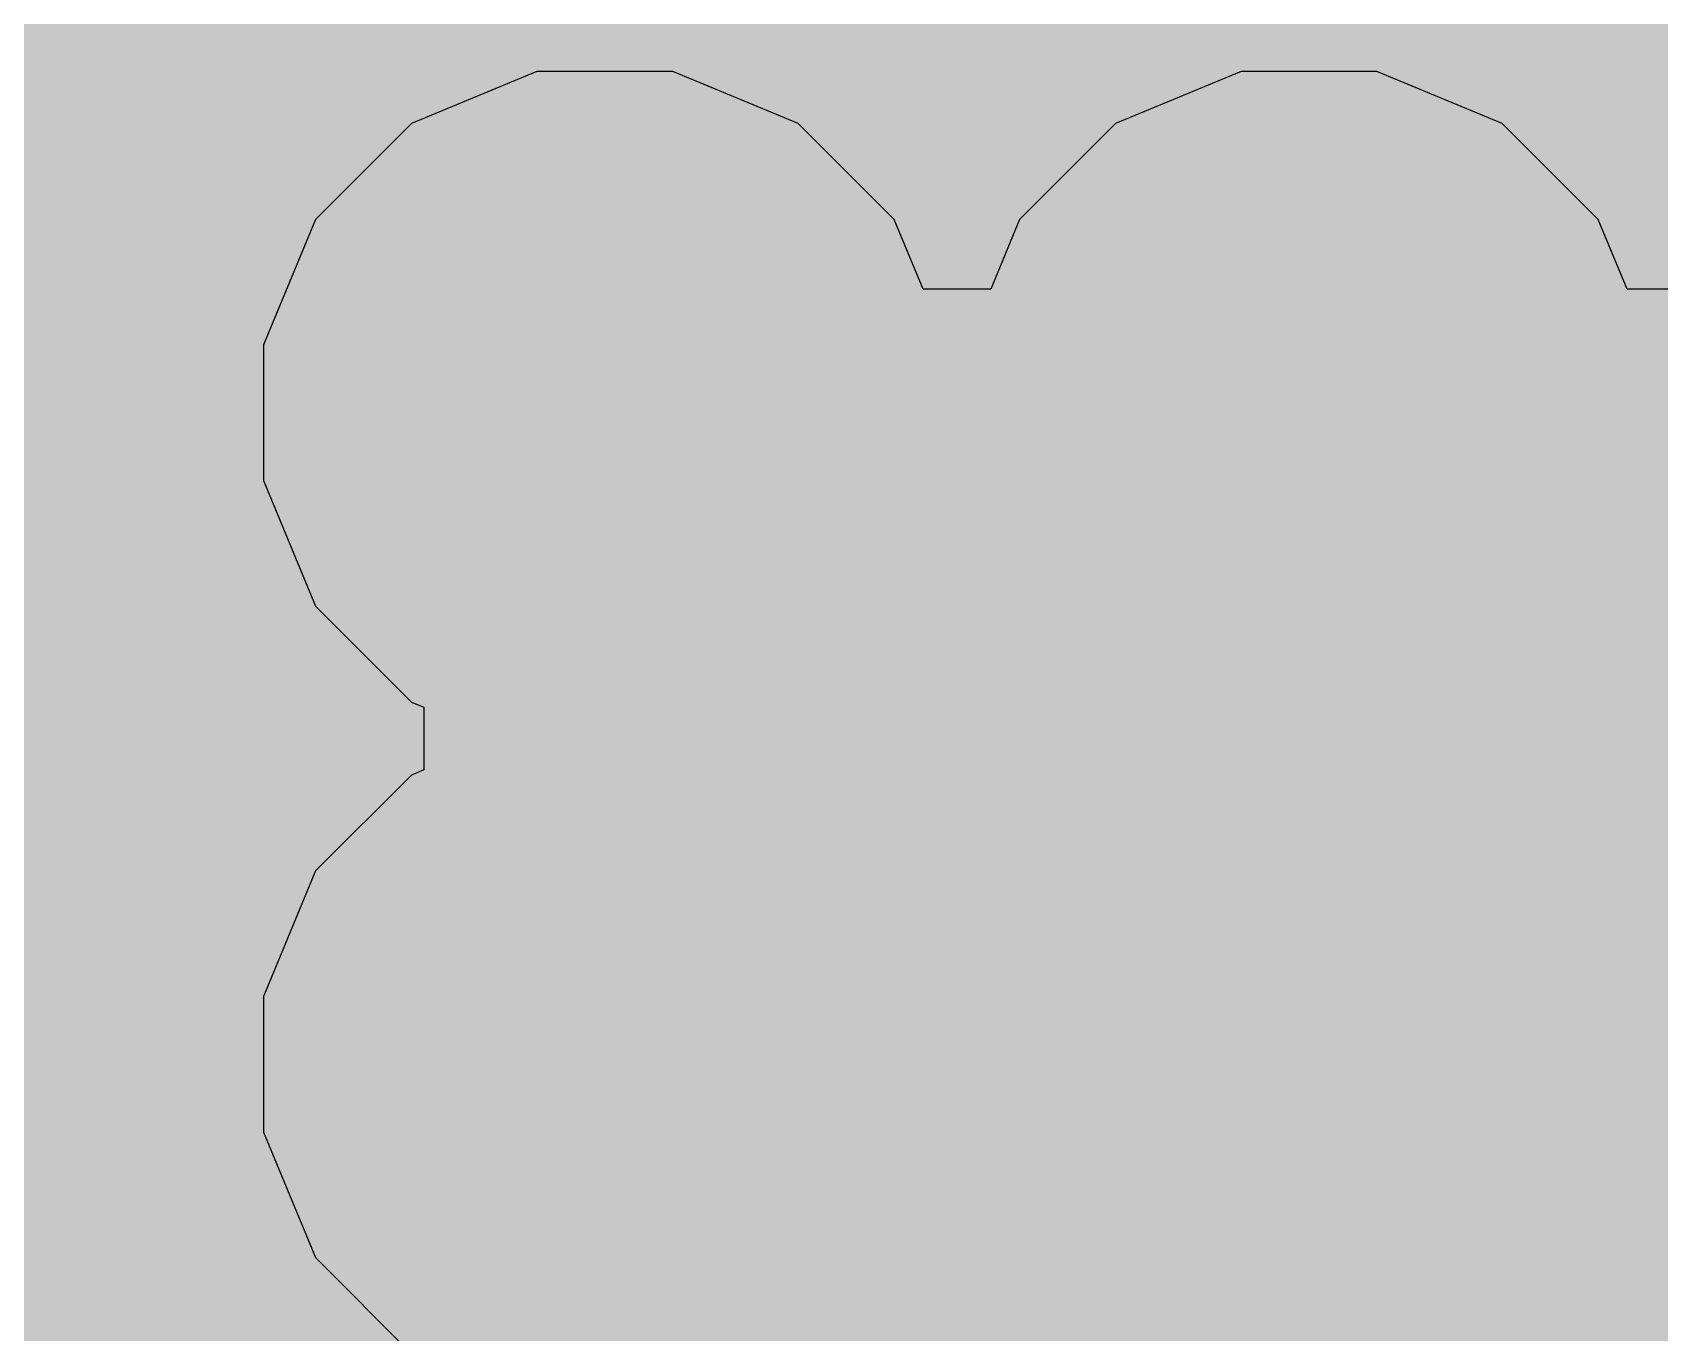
# Model space of a CAD drawing. Header units: inches. Extents: x -3 to 5259, y -3 to 5282.
# Drawn here: x 128.357 to 130.998, y 85.23 to 87.34 of the extents above; entities that cross this region are included whole.
import ezdxf

# ---------------------------------------------------------------- set-up
doc = ezdxf.new("R2010")
doc.units = ezdxf.units.IN
for name, color, linetype in [('Bottom Layer', 5, 'Continuous'), ('Bottom Solder', 6, 'Continuous'), ('Drill Drawing', 1, 'Continuous'), ('Layer 1', 16, 'Continuous'), ('Layer 2', 76, 'Continuous'), ('Top Layer', 1, 'Continuous'), ('Top Solder', 216, 'Continuous'), ('Via Holes', 16, 'Continuous')]:
    doc.layers.add(name, color=color, linetype=linetype)

msp = doc.modelspace()

# ---------------------------------------------------------------- hatches: boundary and pattern name
at = {"layer": 'Bottom Layer'}
h = msp.add_hatch(color=5, dxfattribs=at)
edge = h.paths.add_edge_path()
edge.add_arc((129.286, 86.7227), 0.3, 0, 360)
h = msp.add_hatch(color=5, dxfattribs=at)
edge = h.paths.add_edge_path()
edge.add_arc((130.429, 86.7227), 0.3, 0, 360)
h = msp.add_hatch(color=5, dxfattribs=at)
edge = h.paths.add_edge_path()
edge.add_arc((129.286, 85.6651), 0.3, 0, 360)
h = msp.add_hatch(color=5, dxfattribs=at)
edge = h.paths.add_edge_path()
edge.add_arc((130.429, 85.6651), 0.3, 0, 360)
at = {"layer": 'Bottom Solder'}
h = msp.add_hatch(color=6, dxfattribs=at)
edge = h.paths.add_edge_path()
edge.add_arc((129.286, 86.7227), 0.4016, 0, 360)
h = msp.add_hatch(color=6, dxfattribs=at)
edge = h.paths.add_edge_path()
edge.add_arc((130.429, 86.7227), 0.4016, 0, 360)
h = msp.add_hatch(color=6, dxfattribs=at)
edge = h.paths.add_edge_path()
edge.add_arc((129.286, 85.6651), 0.4016, 0, 360)
h = msp.add_hatch(color=6, dxfattribs=at)
edge = h.paths.add_edge_path()
edge.add_arc((130.429, 85.6651), 0.4016, 0, 360)
at = {"layer": 'Layer 1'}
h = msp.add_hatch(color=16, dxfattribs=at)
edge = h.paths.add_edge_path()
edge.add_arc((129.286, 86.7227), 0.3, 0, 360)
h = msp.add_hatch(color=16, dxfattribs=at)
edge = h.paths.add_edge_path()
edge.add_arc((130.429, 86.7227), 0.3, 0, 360)
h = msp.add_hatch(color=16, dxfattribs=at)
edge = h.paths.add_edge_path()
edge.add_arc((129.286, 85.6651), 0.3, 0, 360)
h = msp.add_hatch(color=16, dxfattribs=at)
edge = h.paths.add_edge_path()
edge.add_arc((130.429, 85.6651), 0.3, 0, 360)
at = {"layer": 'Layer 2'}
h = msp.add_hatch(color=76, dxfattribs=at)
edge = h.paths.add_edge_path()
edge.add_arc((129.286, 86.7227), 0.3, 0, 360)
h = msp.add_hatch(color=76, dxfattribs=at)
edge = h.paths.add_edge_path()
edge.add_arc((130.429, 86.7227), 0.3, 0, 360)
h = msp.add_hatch(color=76, dxfattribs=at)
edge = h.paths.add_edge_path()
edge.add_arc((129.286, 85.6651), 0.3, 0, 360)
h = msp.add_hatch(color=76, dxfattribs=at)
edge = h.paths.add_edge_path()
edge.add_arc((130.429, 85.6651), 0.3, 0, 360)
at = {"layer": 'Top Layer'}
msp.add_hatch(color=1, dxfattribs=at).paths.add_polyline_path([(124.2284, 83.4049), (133.604, 83.4049), (133.604, 90.7796), (124.2284, 90.7796)])
h = msp.add_hatch(color=1, dxfattribs=at)
edge = h.paths.add_edge_path()
edge.add_arc((129.286, 86.7227), 0.3, 0, 360)
h = msp.add_hatch(color=1, dxfattribs=at)
edge = h.paths.add_edge_path()
edge.add_arc((130.429, 86.7227), 0.3, 0, 360)
h = msp.add_hatch(color=1, dxfattribs=at)
edge = h.paths.add_edge_path()
edge.add_arc((129.286, 85.6651), 0.3, 0, 360)
h = msp.add_hatch(color=1, dxfattribs=at)
edge = h.paths.add_edge_path()
edge.add_arc((130.429, 85.6651), 0.3, 0, 360)
at = {"layer": 'Top Solder'}
h = msp.add_hatch(color=216, dxfattribs=at)
edge = h.paths.add_edge_path()
edge.add_arc((129.286, 86.7227), 0.4016, 0, 360)
h = msp.add_hatch(color=216, dxfattribs=at)
edge = h.paths.add_edge_path()
edge.add_arc((130.429, 86.7227), 0.4016, 0, 360)
h = msp.add_hatch(color=216, dxfattribs=at)
edge = h.paths.add_edge_path()
edge.add_arc((129.286, 85.6651), 0.4016, 0, 360)
h = msp.add_hatch(color=216, dxfattribs=at)
edge = h.paths.add_edge_path()
edge.add_arc((130.429, 85.6651), 0.4016, 0, 360)
at = {"layer": 'Via Holes'}
h = msp.add_hatch(color=7, dxfattribs=at)
edge = h.paths.add_edge_path()
edge.add_arc((129.286, 86.7227), 0.15, 0, 360)
h = msp.add_hatch(color=7, dxfattribs=at)
edge = h.paths.add_edge_path()
edge.add_arc((130.429, 86.7227), 0.15, 0, 360)
h = msp.add_hatch(color=7, dxfattribs=at)
edge = h.paths.add_edge_path()
edge.add_arc((129.286, 85.6651), 0.15, 0, 360)
h = msp.add_hatch(color=7, dxfattribs=at)
edge = h.paths.add_edge_path()
edge.add_arc((130.429, 85.6651), 0.15, 0, 360)

# ---------------------------------------------------------------- linework, layer by layer
at = {"layer": 'Bottom Layer'}
for p, q in [((129.1758, 87.2767), (128.9722, 87.1924)), ((129.1758, 87.2767), (128.9722, 87.1924)), ((129.3962, 87.2767), (129.1758, 87.2767)), ((129.3962, 87.2767), (129.1758, 87.2767)), ((129.5998, 87.1924), (129.3962, 87.2767)), ((129.5998, 87.1924), (129.3962, 87.2767)), ((130.3188, 87.2767), (130.1152, 87.1924)), ((130.3188, 87.2767), (130.1152, 87.1924)), ((130.5392, 87.2767), (130.3188, 87.2767)), ((130.5392, 87.2767), (130.3188, 87.2767)), ((130.7428, 87.1924), (130.5392, 87.2767)), ((130.7428, 87.1924), (130.5392, 87.2767)), ((128.9722, 87.1924), (128.8163, 87.0366)), ((128.9722, 87.1924), (128.8163, 87.0366)), ((129.7557, 87.0366), (129.5998, 87.1924)), ((129.7557, 87.0366), (129.5998, 87.1924)), ((130.1152, 87.1924), (129.9593, 87.0366)), ((130.1152, 87.1924), (129.9593, 87.0366)), ((130.8987, 87.0366), (130.7428, 87.1924)), ((130.8987, 87.0366), (130.7428, 87.1924)), ((128.8163, 87.0366), (128.732, 86.8329)), ((128.8163, 87.0366), (128.732, 86.8329)), ((129.8025, 86.9234), (129.7557, 87.0366)), ((129.8025, 86.9234), (129.7557, 87.0366)), ((129.9593, 87.0366), (129.9125, 86.9234)), ((129.9593, 87.0366), (129.9125, 86.9234)), ((130.9455, 86.9234), (130.8987, 87.0366)), ((130.9455, 86.9234), (130.8987, 87.0366)), ((129.9125, 86.9234), (129.8025, 86.9234)), ((129.9125, 86.9234), (129.8025, 86.9234)), ((131.0555, 86.9234), (130.9455, 86.9234)), ((131.0555, 86.9234), (130.9455, 86.9234)), ((128.732, 86.8329), (128.732, 86.6125)), ((128.732, 86.8329), (128.732, 86.6125)), ((128.732, 86.6125), (128.8163, 86.4089)), ((128.732, 86.6125), (128.8163, 86.4089)), ((128.8163, 86.4089), (128.9722, 86.2531)), ((128.8163, 86.4089), (128.9722, 86.2531)), ((128.9722, 86.2531), (128.9924, 86.2447)), ((128.9722, 86.2531), (128.9924, 86.2447)), ((128.9924, 86.2447), (128.9924, 86.1431)), ((128.9924, 86.2447), (128.9924, 86.1431)), ((128.9722, 86.1347), (128.8163, 85.9789)), ((128.9722, 86.1347), (128.8163, 85.9789)), ((128.9924, 86.1431), (128.9722, 86.1347)), ((128.9924, 86.1431), (128.9722, 86.1347)), ((128.8163, 85.9789), (128.732, 85.7753)), ((128.8163, 85.9789), (128.732, 85.7753)), ((128.732, 85.7753), (128.732, 85.5549)), ((128.732, 85.7753), (128.732, 85.5549)), ((128.732, 85.5549), (128.8163, 85.3513)), ((128.732, 85.5549), (128.8163, 85.3513)), ((128.8163, 85.3513), (128.9722, 85.1954)), ((128.8163, 85.3513), (128.9722, 85.1954))]:
    msp.add_line(p, q, dxfattribs=at)
at = {"layer": 'Drill Drawing'}
for points in [[(129.159, 86.8497, 0.0508, 0.0508, 0), (129.159, 86.9767, 0.0508, 0.0508, 0)], [(129.159, 86.9767, 0.0508, 0.0508, 0), (129.413, 86.9767, 0.0508, 0.0508, 0)], [(129.413, 86.8497, 0.0508, 0.0508, 0), (129.413, 86.9767, 0.0508, 0.0508, 0)], [(130.302, 86.8497, 0.0508, 0.0508, 0), (130.302, 86.9767, 0.0508, 0.0508, 0)], [(130.302, 86.9767, 0.0508, 0.0508, 0), (130.556, 86.9767, 0.0508, 0.0508, 0)], [(130.556, 86.8497, 0.0508, 0.0508, 0), (130.556, 86.9767, 0.0508, 0.0508, 0)], [(129.2098, 86.7989, 0.0508, 0.0508, 0), (129.2098, 86.8751, 0.0508, 0.0508, 0)], [(129.2098, 86.8751, 0.0508, 0.0508, 0), (129.3622, 86.8751, 0.0508, 0.0508, 0)], [(129.3622, 86.7989, 0.0508, 0.0508, 0), (129.3622, 86.8751, 0.0508, 0.0508, 0)], [(130.3528, 86.7989, 0.0508, 0.0508, 0), (130.3528, 86.8751, 0.0508, 0.0508, 0)], [(130.3528, 86.8751, 0.0508, 0.0508, 0), (130.5052, 86.8751, 0.0508, 0.0508, 0)], [(130.5052, 86.7989, 0.0508, 0.0508, 0), (130.5052, 86.8751, 0.0508, 0.0508, 0)], [(129.032, 86.5957, 0.0508, 0.0508, 0), (129.032, 86.8497, 0.0508, 0.0508, 0)], [(129.032, 86.8497, 0.0508, 0.0508, 0), (129.159, 86.8497, 0.0508, 0.0508, 0)], [(129.413, 86.8497, 0.0508, 0.0508, 0), (129.54, 86.8497, 0.0508, 0.0508, 0)], [(129.54, 86.5957, 0.0508, 0.0508, 0), (129.54, 86.8497, 0.0508, 0.0508, 0)], [(130.175, 86.5957, 0.0508, 0.0508, 0), (130.175, 86.8497, 0.0508, 0.0508, 0)], [(130.175, 86.8497, 0.0508, 0.0508, 0), (130.302, 86.8497, 0.0508, 0.0508, 0)], [(130.556, 86.8497, 0.0508, 0.0508, 0), (130.683, 86.8497, 0.0508, 0.0508, 0)], [(130.683, 86.5957, 0.0508, 0.0508, 0), (130.683, 86.8497, 0.0508, 0.0508, 0)], [(129.1336, 86.6465, 0.0508, 0.0508, 0), (129.1336, 86.7989, 0.0508, 0.0508, 0)], [(129.1336, 86.7989, 0.0508, 0.0508, 0), (129.2098, 86.7989, 0.0508, 0.0508, 0)], [(129.3622, 86.7989, 0.0508, 0.0508, 0), (129.4384, 86.7989, 0.0508, 0.0508, 0)], [(129.4384, 86.6465, 0.0508, 0.0508, 0), (129.4384, 86.7989, 0.0508, 0.0508, 0)], [(130.2766, 86.6465, 0.0508, 0.0508, 0), (130.2766, 86.7989, 0.0508, 0.0508, 0)], [(130.2766, 86.7989, 0.0508, 0.0508, 0), (130.3528, 86.7989, 0.0508, 0.0508, 0)], [(130.5052, 86.7989, 0.0508, 0.0508, 0), (130.5814, 86.7989, 0.0508, 0.0508, 0)], [(130.5814, 86.6465, 0.0508, 0.0508, 0), (130.5814, 86.7989, 0.0508, 0.0508, 0)], [(129.1336, 86.6465, 0.0508, 0.0508, 0), (129.2098, 86.6465, 0.0508, 0.0508, 0)], [(129.2098, 86.5703, 0.0508, 0.0508, 0), (129.2098, 86.6465, 0.0508, 0.0508, 0)], [(129.3622, 86.6465, 0.0508, 0.0508, 0), (129.4384, 86.6465, 0.0508, 0.0508, 0)], [(129.3622, 86.5703, 0.0508, 0.0508, 0), (129.3622, 86.6465, 0.0508, 0.0508, 0)], [(130.2766, 86.6465, 0.0508, 0.0508, 0), (130.3528, 86.6465, 0.0508, 0.0508, 0)], [(130.3528, 86.5703, 0.0508, 0.0508, 0), (130.3528, 86.6465, 0.0508, 0.0508, 0)], [(130.5052, 86.6465, 0.0508, 0.0508, 0), (130.5814, 86.6465, 0.0508, 0.0508, 0)], [(130.5052, 86.5703, 0.0508, 0.0508, 0), (130.5052, 86.6465, 0.0508, 0.0508, 0)], [(129.032, 86.5957, 0.0508, 0.0508, 0), (129.159, 86.5957, 0.0508, 0.0508, 0)], [(129.159, 86.4687, 0.0508, 0.0508, 0), (129.159, 86.5957, 0.0508, 0.0508, 0)], [(129.413, 86.5957, 0.0508, 0.0508, 0), (129.54, 86.5957, 0.0508, 0.0508, 0)], [(129.413, 86.4687, 0.0508, 0.0508, 0), (129.413, 86.5957, 0.0508, 0.0508, 0)], [(130.175, 86.5957, 0.0508, 0.0508, 0), (130.302, 86.5957, 0.0508, 0.0508, 0)], [(130.302, 86.4687, 0.0508, 0.0508, 0), (130.302, 86.5957, 0.0508, 0.0508, 0)], [(130.556, 86.5957, 0.0508, 0.0508, 0), (130.683, 86.5957, 0.0508, 0.0508, 0)], [(130.556, 86.4687, 0.0508, 0.0508, 0), (130.556, 86.5957, 0.0508, 0.0508, 0)], [(129.2098, 86.5703, 0.0508, 0.0508, 0), (129.3622, 86.5703, 0.0508, 0.0508, 0)], [(130.3528, 86.5703, 0.0508, 0.0508, 0), (130.5052, 86.5703, 0.0508, 0.0508, 0)], [(129.159, 86.4687, 0.0508, 0.0508, 0), (129.413, 86.4687, 0.0508, 0.0508, 0)], [(130.302, 86.4687, 0.0508, 0.0508, 0), (130.556, 86.4687, 0.0508, 0.0508, 0)], [(129.159, 85.7921, 0.0508, 0.0508, 0), (129.159, 85.9191, 0.0508, 0.0508, 0)], [(129.159, 85.9191, 0.0508, 0.0508, 0), (129.413, 85.9191, 0.0508, 0.0508, 0)], [(129.413, 85.7921, 0.0508, 0.0508, 0), (129.413, 85.9191, 0.0508, 0.0508, 0)], [(130.302, 85.7921, 0.0508, 0.0508, 0), (130.302, 85.9191, 0.0508, 0.0508, 0)], [(130.302, 85.9191, 0.0508, 0.0508, 0), (130.556, 85.9191, 0.0508, 0.0508, 0)], [(130.556, 85.7921, 0.0508, 0.0508, 0), (130.556, 85.9191, 0.0508, 0.0508, 0)], [(129.2098, 85.7413, 0.0508, 0.0508, 0), (129.2098, 85.8175, 0.0508, 0.0508, 0)], [(129.2098, 85.8175, 0.0508, 0.0508, 0), (129.3622, 85.8175, 0.0508, 0.0508, 0)], [(129.3622, 85.7413, 0.0508, 0.0508, 0), (129.3622, 85.8175, 0.0508, 0.0508, 0)], [(130.3528, 85.7413, 0.0508, 0.0508, 0), (130.3528, 85.8175, 0.0508, 0.0508, 0)], [(130.3528, 85.8175, 0.0508, 0.0508, 0), (130.5052, 85.8175, 0.0508, 0.0508, 0)], [(130.5052, 85.7413, 0.0508, 0.0508, 0), (130.5052, 85.8175, 0.0508, 0.0508, 0)], [(129.032, 85.5381, 0.0508, 0.0508, 0), (129.032, 85.7921, 0.0508, 0.0508, 0)], [(129.032, 85.7921, 0.0508, 0.0508, 0), (129.159, 85.7921, 0.0508, 0.0508, 0)], [(129.413, 85.7921, 0.0508, 0.0508, 0), (129.54, 85.7921, 0.0508, 0.0508, 0)], [(129.54, 85.5381, 0.0508, 0.0508, 0), (129.54, 85.7921, 0.0508, 0.0508, 0)], [(130.175, 85.5381, 0.0508, 0.0508, 0), (130.175, 85.7921, 0.0508, 0.0508, 0)], [(130.175, 85.7921, 0.0508, 0.0508, 0), (130.302, 85.7921, 0.0508, 0.0508, 0)], [(130.556, 85.7921, 0.0508, 0.0508, 0), (130.683, 85.7921, 0.0508, 0.0508, 0)], [(130.683, 85.5381, 0.0508, 0.0508, 0), (130.683, 85.7921, 0.0508, 0.0508, 0)], [(129.1336, 85.5889, 0.0508, 0.0508, 0), (129.1336, 85.7413, 0.0508, 0.0508, 0)], [(129.1336, 85.7413, 0.0508, 0.0508, 0), (129.2098, 85.7413, 0.0508, 0.0508, 0)], [(129.3622, 85.7413, 0.0508, 0.0508, 0), (129.4384, 85.7413, 0.0508, 0.0508, 0)], [(129.4384, 85.5889, 0.0508, 0.0508, 0), (129.4384, 85.7413, 0.0508, 0.0508, 0)], [(130.2766, 85.5889, 0.0508, 0.0508, 0), (130.2766, 85.7413, 0.0508, 0.0508, 0)], [(130.2766, 85.7413, 0.0508, 0.0508, 0), (130.3528, 85.7413, 0.0508, 0.0508, 0)], [(130.5052, 85.7413, 0.0508, 0.0508, 0), (130.5814, 85.7413, 0.0508, 0.0508, 0)], [(130.5814, 85.5889, 0.0508, 0.0508, 0), (130.5814, 85.7413, 0.0508, 0.0508, 0)], [(129.1336, 85.5889, 0.0508, 0.0508, 0), (129.2098, 85.5889, 0.0508, 0.0508, 0)], [(129.2098, 85.5127, 0.0508, 0.0508, 0), (129.2098, 85.5889, 0.0508, 0.0508, 0)], [(129.3622, 85.5889, 0.0508, 0.0508, 0), (129.4384, 85.5889, 0.0508, 0.0508, 0)], [(129.3622, 85.5127, 0.0508, 0.0508, 0), (129.3622, 85.5889, 0.0508, 0.0508, 0)], [(130.2766, 85.5889, 0.0508, 0.0508, 0), (130.3528, 85.5889, 0.0508, 0.0508, 0)], [(130.3528, 85.5127, 0.0508, 0.0508, 0), (130.3528, 85.5889, 0.0508, 0.0508, 0)], [(130.5052, 85.5889, 0.0508, 0.0508, 0), (130.5814, 85.5889, 0.0508, 0.0508, 0)], [(130.5052, 85.5127, 0.0508, 0.0508, 0), (130.5052, 85.5889, 0.0508, 0.0508, 0)], [(129.032, 85.5381, 0.0508, 0.0508, 0), (129.159, 85.5381, 0.0508, 0.0508, 0)], [(129.159, 85.4111, 0.0508, 0.0508, 0), (129.159, 85.5381, 0.0508, 0.0508, 0)], [(129.413, 85.5381, 0.0508, 0.0508, 0), (129.54, 85.5381, 0.0508, 0.0508, 0)], [(129.413, 85.4111, 0.0508, 0.0508, 0), (129.413, 85.5381, 0.0508, 0.0508, 0)], [(130.175, 85.5381, 0.0508, 0.0508, 0), (130.302, 85.5381, 0.0508, 0.0508, 0)], [(130.302, 85.4111, 0.0508, 0.0508, 0), (130.302, 85.5381, 0.0508, 0.0508, 0)], [(130.556, 85.5381, 0.0508, 0.0508, 0), (130.683, 85.5381, 0.0508, 0.0508, 0)], [(130.556, 85.4111, 0.0508, 0.0508, 0), (130.556, 85.5381, 0.0508, 0.0508, 0)], [(129.2098, 85.5127, 0.0508, 0.0508, 0), (129.3622, 85.5127, 0.0508, 0.0508, 0)], [(130.3528, 85.5127, 0.0508, 0.0508, 0), (130.5052, 85.5127, 0.0508, 0.0508, 0)], [(129.159, 85.4111, 0.0508, 0.0508, 0), (129.413, 85.4111, 0.0508, 0.0508, 0)], [(130.302, 85.4111, 0.0508, 0.0508, 0), (130.556, 85.4111, 0.0508, 0.0508, 0)]]:
    msp.add_lwpolyline(points, format="xyseb", dxfattribs=at)
for points in [[(129.1463, 86.9767, 0.0254, 0.0254, 1), (129.1717, 86.9767, 0.0254, 0.0254, 1)], [(129.1463, 86.9767, 0.0254, 0.0254, 1), (129.1717, 86.9767, 0.0254, 0.0254, 1)], [(129.4003, 86.9767, 0.0254, 0.0254, 1), (129.4257, 86.9767, 0.0254, 0.0254, 1)], [(129.4003, 86.9767, 0.0254, 0.0254, 1), (129.4257, 86.9767, 0.0254, 0.0254, 1)], [(130.2893, 86.9767, 0.0254, 0.0254, 1), (130.3147, 86.9767, 0.0254, 0.0254, 1)], [(130.2893, 86.9767, 0.0254, 0.0254, 1), (130.3147, 86.9767, 0.0254, 0.0254, 1)], [(130.5433, 86.9767, 0.0254, 0.0254, 1), (130.5687, 86.9767, 0.0254, 0.0254, 1)], [(130.5433, 86.9767, 0.0254, 0.0254, 1), (130.5687, 86.9767, 0.0254, 0.0254, 1)], [(129.1971, 86.8751, 0.0254, 0.0254, 1), (129.2225, 86.8751, 0.0254, 0.0254, 1)], [(129.1971, 86.8751, 0.0254, 0.0254, 1), (129.2225, 86.8751, 0.0254, 0.0254, 1)], [(129.3495, 86.8751, 0.0254, 0.0254, 1), (129.3749, 86.8751, 0.0254, 0.0254, 1)], [(129.3495, 86.8751, 0.0254, 0.0254, 1), (129.3749, 86.8751, 0.0254, 0.0254, 1)], [(130.3401, 86.8751, 0.0254, 0.0254, 1), (130.3655, 86.8751, 0.0254, 0.0254, 1)], [(130.3401, 86.8751, 0.0254, 0.0254, 1), (130.3655, 86.8751, 0.0254, 0.0254, 1)], [(130.4925, 86.8751, 0.0254, 0.0254, 1), (130.5179, 86.8751, 0.0254, 0.0254, 1)], [(130.4925, 86.8751, 0.0254, 0.0254, 1), (130.5179, 86.8751, 0.0254, 0.0254, 1)], [(129.0193, 86.8497, 0.0254, 0.0254, 1), (129.0447, 86.8497, 0.0254, 0.0254, 1)], [(129.0193, 86.8497, 0.0254, 0.0254, 1), (129.0447, 86.8497, 0.0254, 0.0254, 1)], [(129.1463, 86.8497, 0.0254, 0.0254, 1), (129.1717, 86.8497, 0.0254, 0.0254, 1)], [(129.1463, 86.8497, 0.0254, 0.0254, 1), (129.1717, 86.8497, 0.0254, 0.0254, 1)], [(129.4003, 86.8497, 0.0254, 0.0254, 1), (129.4257, 86.8497, 0.0254, 0.0254, 1)], [(129.4003, 86.8497, 0.0254, 0.0254, 1), (129.4257, 86.8497, 0.0254, 0.0254, 1)], [(129.5273, 86.8497, 0.0254, 0.0254, 1), (129.5527, 86.8497, 0.0254, 0.0254, 1)], [(129.5273, 86.8497, 0.0254, 0.0254, 1), (129.5527, 86.8497, 0.0254, 0.0254, 1)], [(130.1623, 86.8497, 0.0254, 0.0254, 1), (130.1877, 86.8497, 0.0254, 0.0254, 1)], [(130.1623, 86.8497, 0.0254, 0.0254, 1), (130.1877, 86.8497, 0.0254, 0.0254, 1)], [(130.2893, 86.8497, 0.0254, 0.0254, 1), (130.3147, 86.8497, 0.0254, 0.0254, 1)], [(130.2893, 86.8497, 0.0254, 0.0254, 1), (130.3147, 86.8497, 0.0254, 0.0254, 1)], [(130.5433, 86.8497, 0.0254, 0.0254, 1), (130.5687, 86.8497, 0.0254, 0.0254, 1)], [(130.5433, 86.8497, 0.0254, 0.0254, 1), (130.5687, 86.8497, 0.0254, 0.0254, 1)], [(130.6703, 86.8497, 0.0254, 0.0254, 1), (130.6957, 86.8497, 0.0254, 0.0254, 1)], [(130.6703, 86.8497, 0.0254, 0.0254, 1), (130.6957, 86.8497, 0.0254, 0.0254, 1)], [(129.1209, 86.7989, 0.0254, 0.0254, 1), (129.1463, 86.7989, 0.0254, 0.0254, 1)], [(129.1209, 86.7989, 0.0254, 0.0254, 1), (129.1463, 86.7989, 0.0254, 0.0254, 1)], [(129.1971, 86.7989, 0.0254, 0.0254, 1), (129.2225, 86.7989, 0.0254, 0.0254, 1)], [(129.1971, 86.7989, 0.0254, 0.0254, 1), (129.2225, 86.7989, 0.0254, 0.0254, 1)], [(129.3495, 86.7989, 0.0254, 0.0254, 1), (129.3749, 86.7989, 0.0254, 0.0254, 1)], [(129.3495, 86.7989, 0.0254, 0.0254, 1), (129.3749, 86.7989, 0.0254, 0.0254, 1)], [(129.4257, 86.7989, 0.0254, 0.0254, 1), (129.4511, 86.7989, 0.0254, 0.0254, 1)], [(129.4257, 86.7989, 0.0254, 0.0254, 1), (129.4511, 86.7989, 0.0254, 0.0254, 1)], [(130.2639, 86.7989, 0.0254, 0.0254, 1), (130.2893, 86.7989, 0.0254, 0.0254, 1)], [(130.2639, 86.7989, 0.0254, 0.0254, 1), (130.2893, 86.7989, 0.0254, 0.0254, 1)], [(130.3401, 86.7989, 0.0254, 0.0254, 1), (130.3655, 86.7989, 0.0254, 0.0254, 1)], [(130.3401, 86.7989, 0.0254, 0.0254, 1), (130.3655, 86.7989, 0.0254, 0.0254, 1)], [(130.4925, 86.7989, 0.0254, 0.0254, 1), (130.5179, 86.7989, 0.0254, 0.0254, 1)], [(130.4925, 86.7989, 0.0254, 0.0254, 1), (130.5179, 86.7989, 0.0254, 0.0254, 1)], [(130.5687, 86.7989, 0.0254, 0.0254, 1), (130.5941, 86.7989, 0.0254, 0.0254, 1)], [(130.5687, 86.7989, 0.0254, 0.0254, 1), (130.5941, 86.7989, 0.0254, 0.0254, 1)], [(129.1209, 86.6465, 0.0254, 0.0254, 1), (129.1463, 86.6465, 0.0254, 0.0254, 1)], [(129.1209, 86.6465, 0.0254, 0.0254, 1), (129.1463, 86.6465, 0.0254, 0.0254, 1)], [(129.1971, 86.6465, 0.0254, 0.0254, 1), (129.2225, 86.6465, 0.0254, 0.0254, 1)], [(129.1971, 86.6465, 0.0254, 0.0254, 1), (129.2225, 86.6465, 0.0254, 0.0254, 1)], [(129.3495, 86.6465, 0.0254, 0.0254, 1), (129.3749, 86.6465, 0.0254, 0.0254, 1)], [(129.3495, 86.6465, 0.0254, 0.0254, 1), (129.3749, 86.6465, 0.0254, 0.0254, 1)], [(129.4257, 86.6465, 0.0254, 0.0254, 1), (129.4511, 86.6465, 0.0254, 0.0254, 1)], [(129.4257, 86.6465, 0.0254, 0.0254, 1), (129.4511, 86.6465, 0.0254, 0.0254, 1)], [(130.2639, 86.6465, 0.0254, 0.0254, 1), (130.2893, 86.6465, 0.0254, 0.0254, 1)], [(130.2639, 86.6465, 0.0254, 0.0254, 1), (130.2893, 86.6465, 0.0254, 0.0254, 1)], [(130.3401, 86.6465, 0.0254, 0.0254, 1), (130.3655, 86.6465, 0.0254, 0.0254, 1)], [(130.3401, 86.6465, 0.0254, 0.0254, 1), (130.3655, 86.6465, 0.0254, 0.0254, 1)], [(130.4925, 86.6465, 0.0254, 0.0254, 1), (130.5179, 86.6465, 0.0254, 0.0254, 1)], [(130.4925, 86.6465, 0.0254, 0.0254, 1), (130.5179, 86.6465, 0.0254, 0.0254, 1)], [(130.5687, 86.6465, 0.0254, 0.0254, 1), (130.5941, 86.6465, 0.0254, 0.0254, 1)], [(130.5687, 86.6465, 0.0254, 0.0254, 1), (130.5941, 86.6465, 0.0254, 0.0254, 1)], [(129.0193, 86.5957, 0.0254, 0.0254, 1), (129.0447, 86.5957, 0.0254, 0.0254, 1)], [(129.0193, 86.5957, 0.0254, 0.0254, 1), (129.0447, 86.5957, 0.0254, 0.0254, 1)], [(129.1463, 86.5957, 0.0254, 0.0254, 1), (129.1717, 86.5957, 0.0254, 0.0254, 1)], [(129.1463, 86.5957, 0.0254, 0.0254, 1), (129.1717, 86.5957, 0.0254, 0.0254, 1)], [(129.4003, 86.5957, 0.0254, 0.0254, 1), (129.4257, 86.5957, 0.0254, 0.0254, 1)], [(129.4003, 86.5957, 0.0254, 0.0254, 1), (129.4257, 86.5957, 0.0254, 0.0254, 1)], [(129.5273, 86.5957, 0.0254, 0.0254, 1), (129.5527, 86.5957, 0.0254, 0.0254, 1)], [(129.5273, 86.5957, 0.0254, 0.0254, 1), (129.5527, 86.5957, 0.0254, 0.0254, 1)], [(130.1623, 86.5957, 0.0254, 0.0254, 1), (130.1877, 86.5957, 0.0254, 0.0254, 1)], [(130.1623, 86.5957, 0.0254, 0.0254, 1), (130.1877, 86.5957, 0.0254, 0.0254, 1)], [(130.2893, 86.5957, 0.0254, 0.0254, 1), (130.3147, 86.5957, 0.0254, 0.0254, 1)], [(130.2893, 86.5957, 0.0254, 0.0254, 1), (130.3147, 86.5957, 0.0254, 0.0254, 1)], [(130.5433, 86.5957, 0.0254, 0.0254, 1), (130.5687, 86.5957, 0.0254, 0.0254, 1)], [(130.5433, 86.5957, 0.0254, 0.0254, 1), (130.5687, 86.5957, 0.0254, 0.0254, 1)], [(130.6703, 86.5957, 0.0254, 0.0254, 1), (130.6957, 86.5957, 0.0254, 0.0254, 1)], [(130.6703, 86.5957, 0.0254, 0.0254, 1), (130.6957, 86.5957, 0.0254, 0.0254, 1)], [(129.1971, 86.5703, 0.0254, 0.0254, 1), (129.2225, 86.5703, 0.0254, 0.0254, 1)], [(129.1971, 86.5703, 0.0254, 0.0254, 1), (129.2225, 86.5703, 0.0254, 0.0254, 1)], [(129.3495, 86.5703, 0.0254, 0.0254, 1), (129.3749, 86.5703, 0.0254, 0.0254, 1)], [(129.3495, 86.5703, 0.0254, 0.0254, 1), (129.3749, 86.5703, 0.0254, 0.0254, 1)], [(130.3401, 86.5703, 0.0254, 0.0254, 1), (130.3655, 86.5703, 0.0254, 0.0254, 1)], [(130.3401, 86.5703, 0.0254, 0.0254, 1), (130.3655, 86.5703, 0.0254, 0.0254, 1)], [(130.4925, 86.5703, 0.0254, 0.0254, 1), (130.5179, 86.5703, 0.0254, 0.0254, 1)], [(130.4925, 86.5703, 0.0254, 0.0254, 1), (130.5179, 86.5703, 0.0254, 0.0254, 1)], [(129.1463, 86.4687, 0.0254, 0.0254, 1), (129.1717, 86.4687, 0.0254, 0.0254, 1)], [(129.1463, 86.4687, 0.0254, 0.0254, 1), (129.1717, 86.4687, 0.0254, 0.0254, 1)], [(129.4003, 86.4687, 0.0254, 0.0254, 1), (129.4257, 86.4687, 0.0254, 0.0254, 1)], [(129.4003, 86.4687, 0.0254, 0.0254, 1), (129.4257, 86.4687, 0.0254, 0.0254, 1)], [(130.2893, 86.4687, 0.0254, 0.0254, 1), (130.3147, 86.4687, 0.0254, 0.0254, 1)], [(130.2893, 86.4687, 0.0254, 0.0254, 1), (130.3147, 86.4687, 0.0254, 0.0254, 1)], [(130.5433, 86.4687, 0.0254, 0.0254, 1), (130.5687, 86.4687, 0.0254, 0.0254, 1)], [(130.5433, 86.4687, 0.0254, 0.0254, 1), (130.5687, 86.4687, 0.0254, 0.0254, 1)], [(129.1463, 85.9191, 0.0254, 0.0254, 1), (129.1717, 85.9191, 0.0254, 0.0254, 1)], [(129.1463, 85.9191, 0.0254, 0.0254, 1), (129.1717, 85.9191, 0.0254, 0.0254, 1)], [(129.4003, 85.9191, 0.0254, 0.0254, 1), (129.4257, 85.9191, 0.0254, 0.0254, 1)], [(129.4003, 85.9191, 0.0254, 0.0254, 1), (129.4257, 85.9191, 0.0254, 0.0254, 1)], [(130.2893, 85.9191, 0.0254, 0.0254, 1), (130.3147, 85.9191, 0.0254, 0.0254, 1)], [(130.2893, 85.9191, 0.0254, 0.0254, 1), (130.3147, 85.9191, 0.0254, 0.0254, 1)], [(130.5433, 85.9191, 0.0254, 0.0254, 1), (130.5687, 85.9191, 0.0254, 0.0254, 1)], [(130.5433, 85.9191, 0.0254, 0.0254, 1), (130.5687, 85.9191, 0.0254, 0.0254, 1)], [(129.1971, 85.8175, 0.0254, 0.0254, 1), (129.2225, 85.8175, 0.0254, 0.0254, 1)], [(129.1971, 85.8175, 0.0254, 0.0254, 1), (129.2225, 85.8175, 0.0254, 0.0254, 1)], [(129.3495, 85.8175, 0.0254, 0.0254, 1), (129.3749, 85.8175, 0.0254, 0.0254, 1)], [(129.3495, 85.8175, 0.0254, 0.0254, 1), (129.3749, 85.8175, 0.0254, 0.0254, 1)], [(130.3401, 85.8175, 0.0254, 0.0254, 1), (130.3655, 85.8175, 0.0254, 0.0254, 1)], [(130.3401, 85.8175, 0.0254, 0.0254, 1), (130.3655, 85.8175, 0.0254, 0.0254, 1)], [(130.4925, 85.8175, 0.0254, 0.0254, 1), (130.5179, 85.8175, 0.0254, 0.0254, 1)], [(130.4925, 85.8175, 0.0254, 0.0254, 1), (130.5179, 85.8175, 0.0254, 0.0254, 1)], [(129.0193, 85.7921, 0.0254, 0.0254, 1), (129.0447, 85.7921, 0.0254, 0.0254, 1)], [(129.0193, 85.7921, 0.0254, 0.0254, 1), (129.0447, 85.7921, 0.0254, 0.0254, 1)], [(129.1463, 85.7921, 0.0254, 0.0254, 1), (129.1717, 85.7921, 0.0254, 0.0254, 1)], [(129.1463, 85.7921, 0.0254, 0.0254, 1), (129.1717, 85.7921, 0.0254, 0.0254, 1)], [(129.4003, 85.7921, 0.0254, 0.0254, 1), (129.4257, 85.7921, 0.0254, 0.0254, 1)], [(129.4003, 85.7921, 0.0254, 0.0254, 1), (129.4257, 85.7921, 0.0254, 0.0254, 1)], [(129.5273, 85.7921, 0.0254, 0.0254, 1), (129.5527, 85.7921, 0.0254, 0.0254, 1)], [(129.5273, 85.7921, 0.0254, 0.0254, 1), (129.5527, 85.7921, 0.0254, 0.0254, 1)], [(130.1623, 85.7921, 0.0254, 0.0254, 1), (130.1877, 85.7921, 0.0254, 0.0254, 1)], [(130.1623, 85.7921, 0.0254, 0.0254, 1), (130.1877, 85.7921, 0.0254, 0.0254, 1)], [(130.2893, 85.7921, 0.0254, 0.0254, 1), (130.3147, 85.7921, 0.0254, 0.0254, 1)], [(130.2893, 85.7921, 0.0254, 0.0254, 1), (130.3147, 85.7921, 0.0254, 0.0254, 1)], [(130.5433, 85.7921, 0.0254, 0.0254, 1), (130.5687, 85.7921, 0.0254, 0.0254, 1)], [(130.5433, 85.7921, 0.0254, 0.0254, 1), (130.5687, 85.7921, 0.0254, 0.0254, 1)], [(130.6703, 85.7921, 0.0254, 0.0254, 1), (130.6957, 85.7921, 0.0254, 0.0254, 1)], [(130.6703, 85.7921, 0.0254, 0.0254, 1), (130.6957, 85.7921, 0.0254, 0.0254, 1)], [(129.1209, 85.7413, 0.0254, 0.0254, 1), (129.1463, 85.7413, 0.0254, 0.0254, 1)], [(129.1209, 85.7413, 0.0254, 0.0254, 1), (129.1463, 85.7413, 0.0254, 0.0254, 1)], [(129.1971, 85.7413, 0.0254, 0.0254, 1), (129.2225, 85.7413, 0.0254, 0.0254, 1)], [(129.1971, 85.7413, 0.0254, 0.0254, 1), (129.2225, 85.7413, 0.0254, 0.0254, 1)], [(129.3495, 85.7413, 0.0254, 0.0254, 1), (129.3749, 85.7413, 0.0254, 0.0254, 1)], [(129.3495, 85.7413, 0.0254, 0.0254, 1), (129.3749, 85.7413, 0.0254, 0.0254, 1)], [(129.4257, 85.7413, 0.0254, 0.0254, 1), (129.4511, 85.7413, 0.0254, 0.0254, 1)], [(129.4257, 85.7413, 0.0254, 0.0254, 1), (129.4511, 85.7413, 0.0254, 0.0254, 1)], [(130.2639, 85.7413, 0.0254, 0.0254, 1), (130.2893, 85.7413, 0.0254, 0.0254, 1)], [(130.2639, 85.7413, 0.0254, 0.0254, 1), (130.2893, 85.7413, 0.0254, 0.0254, 1)], [(130.3401, 85.7413, 0.0254, 0.0254, 1), (130.3655, 85.7413, 0.0254, 0.0254, 1)], [(130.3401, 85.7413, 0.0254, 0.0254, 1), (130.3655, 85.7413, 0.0254, 0.0254, 1)], [(130.4925, 85.7413, 0.0254, 0.0254, 1), (130.5179, 85.7413, 0.0254, 0.0254, 1)], [(130.4925, 85.7413, 0.0254, 0.0254, 1), (130.5179, 85.7413, 0.0254, 0.0254, 1)], [(130.5687, 85.7413, 0.0254, 0.0254, 1), (130.5941, 85.7413, 0.0254, 0.0254, 1)], [(130.5687, 85.7413, 0.0254, 0.0254, 1), (130.5941, 85.7413, 0.0254, 0.0254, 1)], [(129.1209, 85.5889, 0.0254, 0.0254, 1), (129.1463, 85.5889, 0.0254, 0.0254, 1)], [(129.1209, 85.5889, 0.0254, 0.0254, 1), (129.1463, 85.5889, 0.0254, 0.0254, 1)], [(129.1971, 85.5889, 0.0254, 0.0254, 1), (129.2225, 85.5889, 0.0254, 0.0254, 1)], [(129.1971, 85.5889, 0.0254, 0.0254, 1), (129.2225, 85.5889, 0.0254, 0.0254, 1)], [(129.3495, 85.5889, 0.0254, 0.0254, 1), (129.3749, 85.5889, 0.0254, 0.0254, 1)], [(129.3495, 85.5889, 0.0254, 0.0254, 1), (129.3749, 85.5889, 0.0254, 0.0254, 1)], [(129.4257, 85.5889, 0.0254, 0.0254, 1), (129.4511, 85.5889, 0.0254, 0.0254, 1)], [(129.4257, 85.5889, 0.0254, 0.0254, 1), (129.4511, 85.5889, 0.0254, 0.0254, 1)], [(130.2639, 85.5889, 0.0254, 0.0254, 1), (130.2893, 85.5889, 0.0254, 0.0254, 1)], [(130.2639, 85.5889, 0.0254, 0.0254, 1), (130.2893, 85.5889, 0.0254, 0.0254, 1)], [(130.3401, 85.5889, 0.0254, 0.0254, 1), (130.3655, 85.5889, 0.0254, 0.0254, 1)], [(130.3401, 85.5889, 0.0254, 0.0254, 1), (130.3655, 85.5889, 0.0254, 0.0254, 1)], [(130.4925, 85.5889, 0.0254, 0.0254, 1), (130.5179, 85.5889, 0.0254, 0.0254, 1)], [(130.4925, 85.5889, 0.0254, 0.0254, 1), (130.5179, 85.5889, 0.0254, 0.0254, 1)], [(130.5687, 85.5889, 0.0254, 0.0254, 1), (130.5941, 85.5889, 0.0254, 0.0254, 1)], [(130.5687, 85.5889, 0.0254, 0.0254, 1), (130.5941, 85.5889, 0.0254, 0.0254, 1)], [(129.0193, 85.5381, 0.0254, 0.0254, 1), (129.0447, 85.5381, 0.0254, 0.0254, 1)], [(129.0193, 85.5381, 0.0254, 0.0254, 1), (129.0447, 85.5381, 0.0254, 0.0254, 1)], [(129.1463, 85.5381, 0.0254, 0.0254, 1), (129.1717, 85.5381, 0.0254, 0.0254, 1)], [(129.1463, 85.5381, 0.0254, 0.0254, 1), (129.1717, 85.5381, 0.0254, 0.0254, 1)], [(129.4003, 85.5381, 0.0254, 0.0254, 1), (129.4257, 85.5381, 0.0254, 0.0254, 1)], [(129.4003, 85.5381, 0.0254, 0.0254, 1), (129.4257, 85.5381, 0.0254, 0.0254, 1)], [(129.5273, 85.5381, 0.0254, 0.0254, 1), (129.5527, 85.5381, 0.0254, 0.0254, 1)], [(129.5273, 85.5381, 0.0254, 0.0254, 1), (129.5527, 85.5381, 0.0254, 0.0254, 1)], [(130.1623, 85.5381, 0.0254, 0.0254, 1), (130.1877, 85.5381, 0.0254, 0.0254, 1)], [(130.1623, 85.5381, 0.0254, 0.0254, 1), (130.1877, 85.5381, 0.0254, 0.0254, 1)], [(130.2893, 85.5381, 0.0254, 0.0254, 1), (130.3147, 85.5381, 0.0254, 0.0254, 1)], [(130.2893, 85.5381, 0.0254, 0.0254, 1), (130.3147, 85.5381, 0.0254, 0.0254, 1)], [(130.5433, 85.5381, 0.0254, 0.0254, 1), (130.5687, 85.5381, 0.0254, 0.0254, 1)], [(130.5433, 85.5381, 0.0254, 0.0254, 1), (130.5687, 85.5381, 0.0254, 0.0254, 1)], [(130.6703, 85.5381, 0.0254, 0.0254, 1), (130.6957, 85.5381, 0.0254, 0.0254, 1)], [(130.6703, 85.5381, 0.0254, 0.0254, 1), (130.6957, 85.5381, 0.0254, 0.0254, 1)], [(129.1971, 85.5127, 0.0254, 0.0254, 1), (129.2225, 85.5127, 0.0254, 0.0254, 1)], [(129.1971, 85.5127, 0.0254, 0.0254, 1), (129.2225, 85.5127, 0.0254, 0.0254, 1)], [(129.3495, 85.5127, 0.0254, 0.0254, 1), (129.3749, 85.5127, 0.0254, 0.0254, 1)], [(129.3495, 85.5127, 0.0254, 0.0254, 1), (129.3749, 85.5127, 0.0254, 0.0254, 1)], [(130.3401, 85.5127, 0.0254, 0.0254, 1), (130.3655, 85.5127, 0.0254, 0.0254, 1)], [(130.3401, 85.5127, 0.0254, 0.0254, 1), (130.3655, 85.5127, 0.0254, 0.0254, 1)], [(130.4925, 85.5127, 0.0254, 0.0254, 1), (130.5179, 85.5127, 0.0254, 0.0254, 1)], [(130.4925, 85.5127, 0.0254, 0.0254, 1), (130.5179, 85.5127, 0.0254, 0.0254, 1)], [(129.1463, 85.4111, 0.0254, 0.0254, 1), (129.1717, 85.4111, 0.0254, 0.0254, 1)], [(129.1463, 85.4111, 0.0254, 0.0254, 1), (129.1717, 85.4111, 0.0254, 0.0254, 1)], [(129.4003, 85.4111, 0.0254, 0.0254, 1), (129.4257, 85.4111, 0.0254, 0.0254, 1)], [(129.4003, 85.4111, 0.0254, 0.0254, 1), (129.4257, 85.4111, 0.0254, 0.0254, 1)], [(130.2893, 85.4111, 0.0254, 0.0254, 1), (130.3147, 85.4111, 0.0254, 0.0254, 1)], [(130.2893, 85.4111, 0.0254, 0.0254, 1), (130.3147, 85.4111, 0.0254, 0.0254, 1)], [(130.5433, 85.4111, 0.0254, 0.0254, 1), (130.5687, 85.4111, 0.0254, 0.0254, 1)], [(130.5433, 85.4111, 0.0254, 0.0254, 1), (130.5687, 85.4111, 0.0254, 0.0254, 1)]]:
    msp.add_lwpolyline(points, format="xyseb", close=True, dxfattribs=at)
at = {"layer": 'Layer 1'}
for p, q in [((129.1758, 87.2767), (128.9722, 87.1924)), ((129.3962, 87.2767), (129.1758, 87.2767)), ((129.5998, 87.1924), (129.3962, 87.2767)), ((130.3188, 87.2767), (130.1152, 87.1924)), ((130.5392, 87.2767), (130.3188, 87.2767)), ((130.7428, 87.1924), (130.5392, 87.2767)), ((128.9722, 87.1924), (128.8163, 87.0366)), ((129.7557, 87.0366), (129.5998, 87.1924)), ((130.1152, 87.1924), (129.9593, 87.0366)), ((130.8987, 87.0366), (130.7428, 87.1924)), ((128.8163, 87.0366), (128.732, 86.8329)), ((129.8025, 86.9234), (129.7557, 87.0366)), ((129.9593, 87.0366), (129.9125, 86.9234)), ((130.9455, 86.9234), (130.8987, 87.0366)), ((129.9125, 86.9234), (129.8025, 86.9234)), ((131.0555, 86.9234), (130.9455, 86.9234)), ((128.732, 86.8329), (128.732, 86.6125)), ((128.732, 86.6125), (128.8163, 86.4089)), ((128.8163, 86.4089), (128.9722, 86.2531)), ((128.9722, 86.2531), (128.9924, 86.2447)), ((128.9924, 86.2447), (128.9924, 86.1431)), ((128.9722, 86.1347), (128.8163, 85.9789)), ((128.9924, 86.1431), (128.9722, 86.1347)), ((128.8163, 85.9789), (128.732, 85.7753)), ((128.732, 85.7753), (128.732, 85.5549)), ((128.732, 85.5549), (128.8163, 85.3513)), ((128.8163, 85.3513), (128.9722, 85.1954))]:
    msp.add_line(p, q, dxfattribs=at)

doc.saveas('drawing.dxf')
